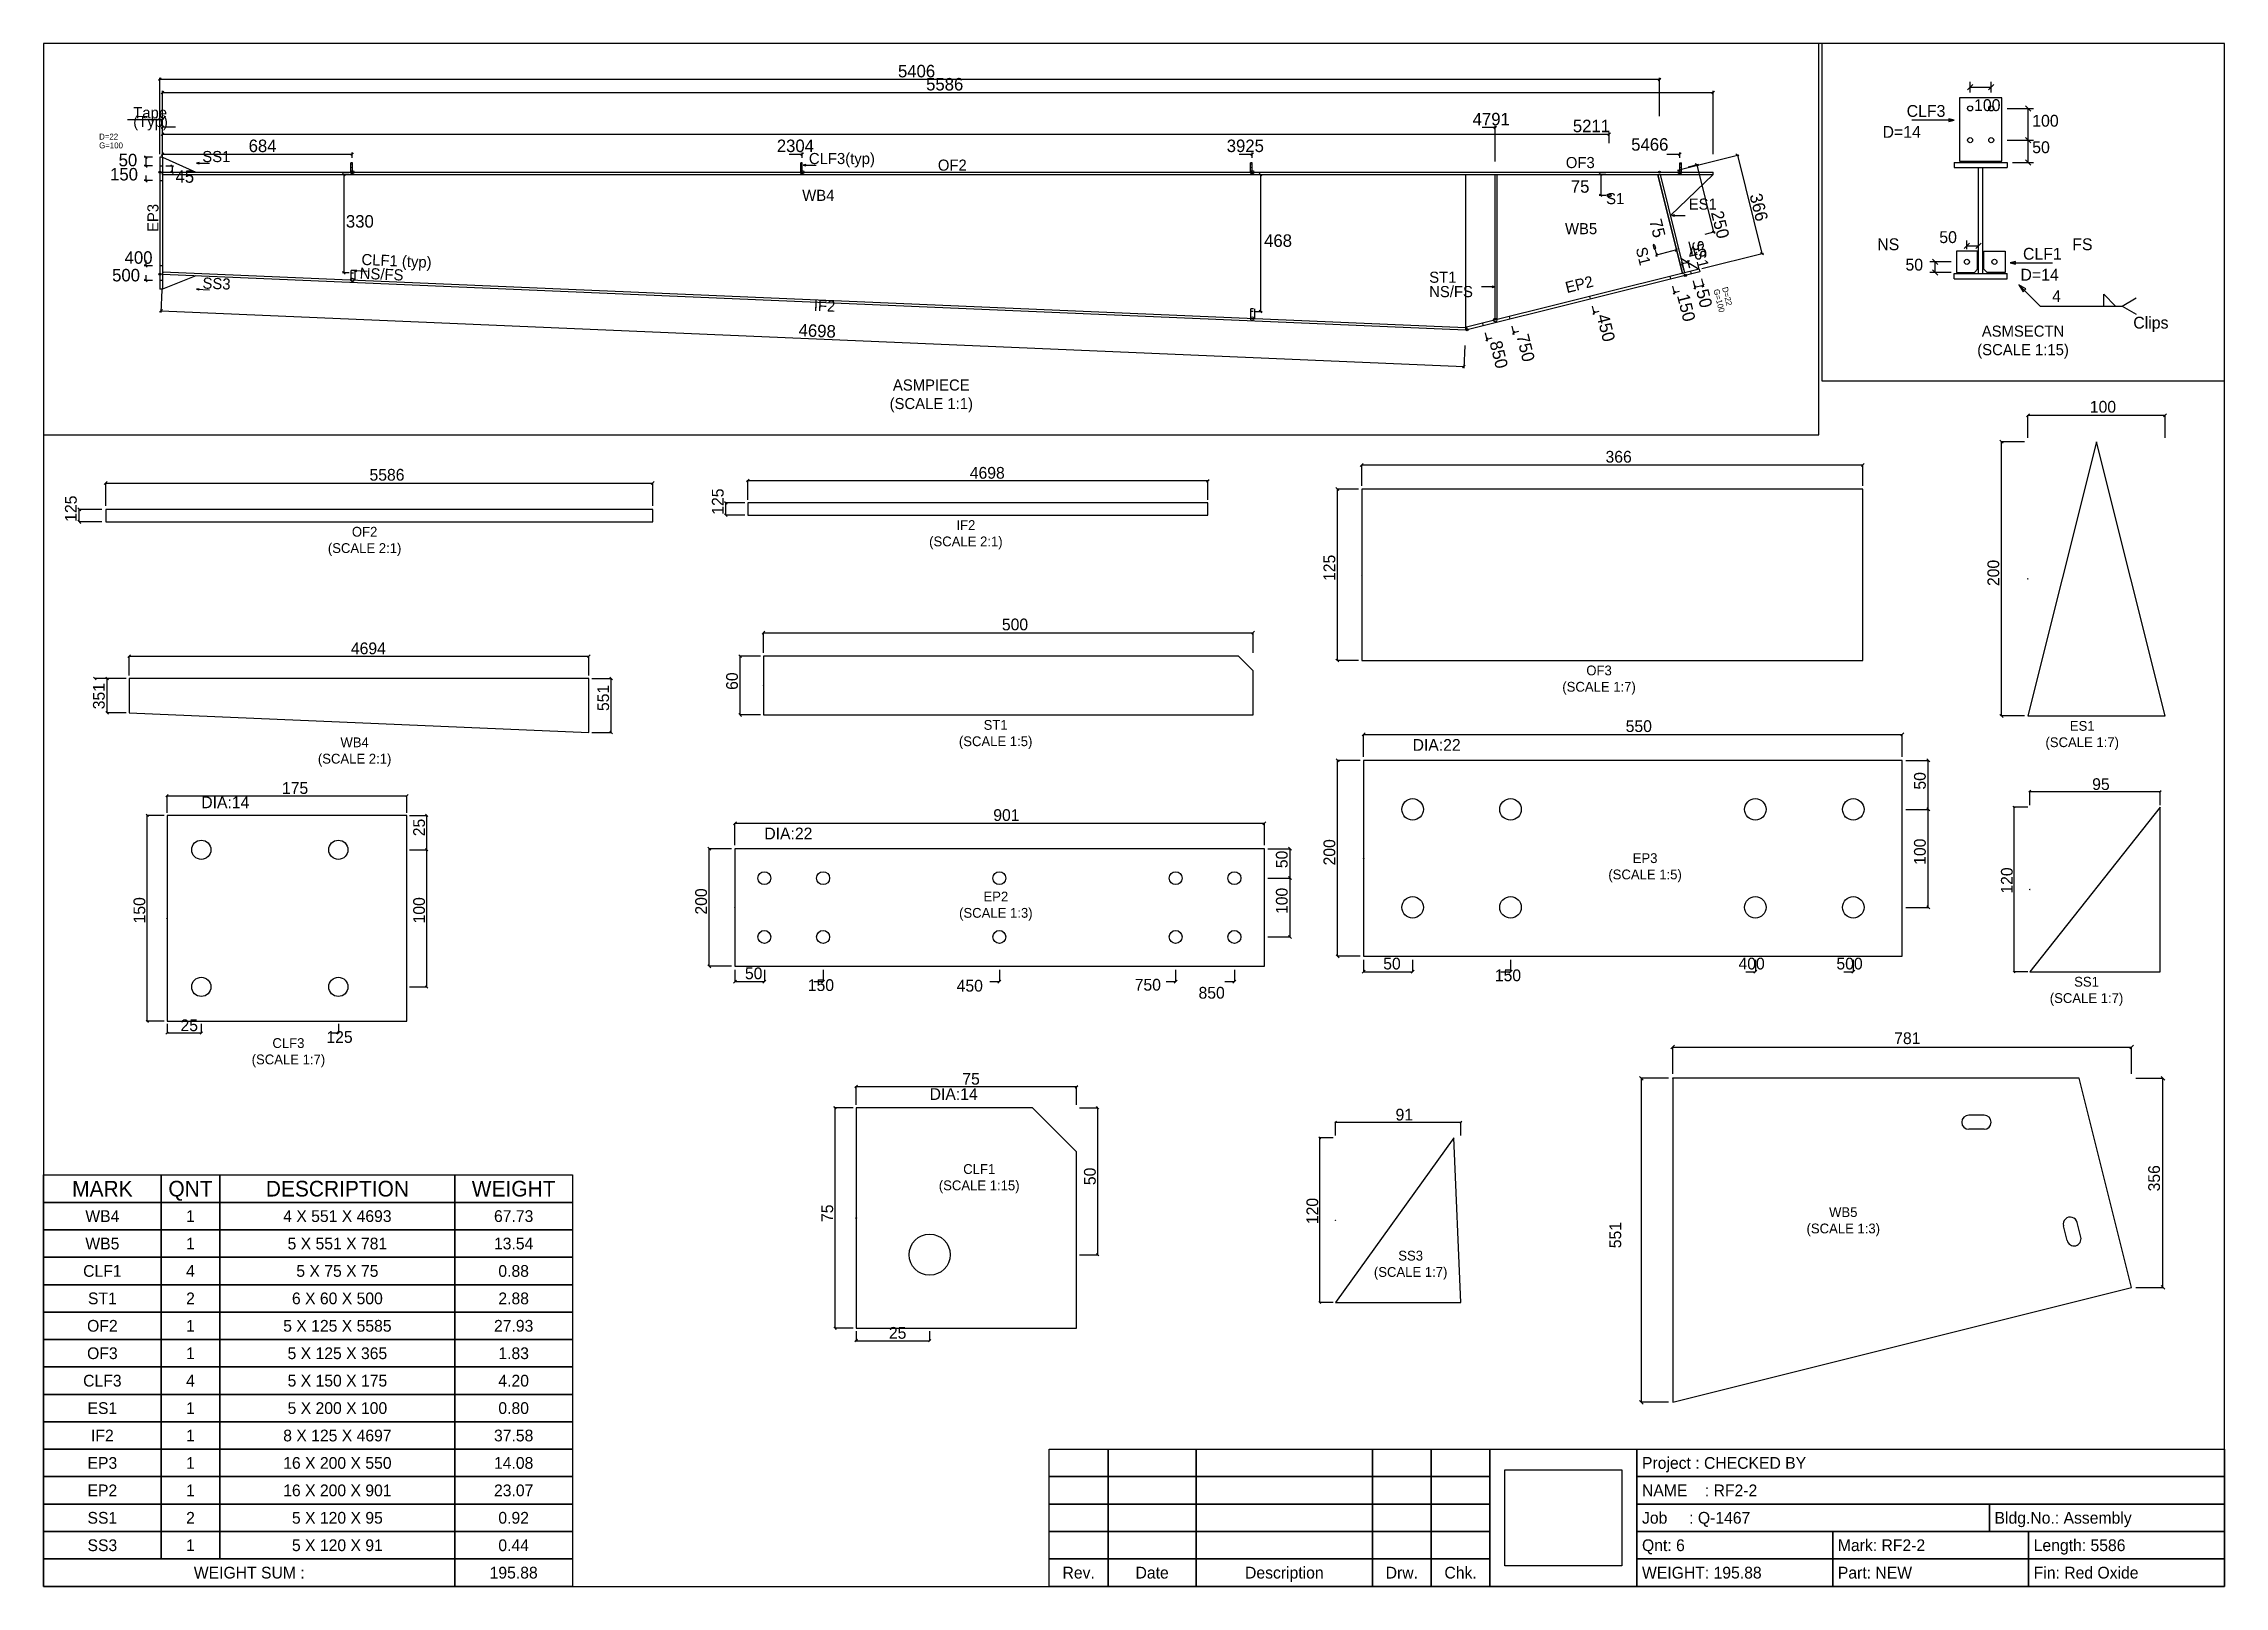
# Model space of a CAD drawing. Header units: metres. Extents: x 0 to 11135, y 0 to 7875.
import ezdxf
from ezdxf.enums import TextEntityAlignment as Align

# ---------------------------------------------------------------- set-up
doc = ezdxf.new("R2010")
doc.units = ezdxf.units.M
doc.linetypes.add('CONTIN', pattern=[0])
doc.linetypes.add('DASHED', pattern=[0])
for name, color, linetype in [('1', 7, 'CONTIN'), ('11', 7, 'CONTIN'), ('12', 3, 'CONTIN'), ('13', 3, 'CONTIN'), ('15', 6, 'CONTIN'), ('2', 7, 'CONTIN'), ('21', 7, 'CONTIN'), ('3', 1, 'CONTIN'), ('4', 1, 'CONTIN'), ('5', 7, 'CONTIN'), ('6', 6, 'CONTIN'), ('7', 3, 'DASHED'), ('9', 7, 'CONTIN')]:
    doc.layers.add(name, color=color, linetype=linetype)
doc.styles.add('SIMPLEX', font='txt')
picture_1 = doc.add_image_def('image1.png', size_in_pixel=(229, 276))

# ---------------------------------------------------------------- blocks, each defined once
blk = doc.blocks.new('PART_TABLE_BLOCK')
for points in [[(0, 2100), (600, 2100), (600, 1960), (0, 1960)], [(600, 2100), (900, 2100), (900, 1960), (600, 1960)], [(900, 2100), (2100, 2100), (2100, 1960), (900, 1960)], [(2100, 2100), (2700, 2100), (2700, 1960), (2100, 1960)], [(0, 1960), (600, 1960), (600, 1820), (0, 1820)], [(600, 1960), (900, 1960), (900, 1820), (600, 1820)], [(900, 1960), (2100, 1960), (2100, 1820), (900, 1820)], [(2100, 1960), (2700, 1960), (2700, 1820), (2100, 1820)], [(0, 1820), (600, 1820), (600, 1680), (0, 1680)], [(600, 1820), (900, 1820), (900, 1680), (600, 1680)], [(900, 1820), (2100, 1820), (2100, 1680), (900, 1680)], [(2100, 1820), (2700, 1820), (2700, 1680), (2100, 1680)], [(0, 1680), (600, 1680), (600, 1540), (0, 1540)], [(600, 1680), (900, 1680), (900, 1540), (600, 1540)], [(900, 1680), (2100, 1680), (2100, 1540), (900, 1540)], [(2100, 1680), (2700, 1680), (2700, 1540), (2100, 1540)], [(0, 1540), (600, 1540), (600, 1400), (0, 1400)], [(600, 1540), (900, 1540), (900, 1400), (600, 1400)], [(900, 1540), (2100, 1540), (2100, 1400), (900, 1400)], [(2100, 1540), (2700, 1540), (2700, 1400), (2100, 1400)], [(0, 1400), (600, 1400), (600, 1260), (0, 1260)], [(600, 1400), (900, 1400), (900, 1260), (600, 1260)], [(900, 1400), (2100, 1400), (2100, 1260), (900, 1260)], [(2100, 1400), (2700, 1400), (2700, 1260), (2100, 1260)], [(0, 1260), (600, 1260), (600, 1120), (0, 1120)], [(600, 1260), (900, 1260), (900, 1120), (600, 1120)], [(900, 1260), (2100, 1260), (2100, 1120), (900, 1120)], [(2100, 1260), (2700, 1260), (2700, 1120), (2100, 1120)], [(0, 1120), (600, 1120), (600, 980), (0, 980)], [(600, 1120), (900, 1120), (900, 980), (600, 980)], [(900, 1120), (2100, 1120), (2100, 980), (900, 980)], [(2100, 1120), (2700, 1120), (2700, 980), (2100, 980)], [(0, 980), (600, 980), (600, 840), (0, 840)], [(600, 980), (900, 980), (900, 840), (600, 840)], [(900, 980), (2100, 980), (2100, 840), (900, 840)], [(2100, 980), (2700, 980), (2700, 840), (2100, 840)], [(0, 840), (600, 840), (600, 700), (0, 700)], [(600, 840), (900, 840), (900, 700), (600, 700)], [(900, 840), (2100, 840), (2100, 700), (900, 700)], [(2100, 840), (2700, 840), (2700, 700), (2100, 700)], [(0, 700), (600, 700), (600, 560), (0, 560)], [(600, 700), (900, 700), (900, 560), (600, 560)], [(900, 700), (2100, 700), (2100, 560), (900, 560)], [(2100, 700), (2700, 700), (2700, 560), (2100, 560)], [(0, 560), (600, 560), (600, 420), (0, 420)], [(600, 560), (900, 560), (900, 420), (600, 420)], [(900, 560), (2100, 560), (2100, 420), (900, 420)], [(2100, 560), (2700, 560), (2700, 420), (2100, 420)], [(0, 420), (600, 420), (600, 280), (0, 280)], [(600, 420), (900, 420), (900, 280), (600, 280)], [(900, 420), (2100, 420), (2100, 280), (900, 280)], [(2100, 420), (2700, 420), (2700, 280), (2100, 280)], [(0, 280), (600, 280), (600, 140), (0, 140)], [(600, 280), (900, 280), (900, 140), (600, 140)], [(900, 280), (2100, 280), (2100, 140), (900, 140)], [(2100, 280), (2700, 280), (2700, 140), (2100, 140)], [(0, 140), (2100, 140), (2100, 0), (0, 0)], [(2100, 140), (2700, 140), (2700, 0), (2100, 0)]]:
    blk.add_lwpolyline(points, close=True)
for s, height, p in [('MARK', 80, (300, 2030)), ('QNT', 80, (750, 2030)), ('DESCRIPTION', 80, (1500, 2030)), ('WEIGHT', 80, (2400, 2030)), ('WB4', 60, (300, 1890)), ('1', 60, (750, 1890)), ('4 X 551 X 4693', 60, (1500, 1890)), ('67.73', 60, (2400, 1890)), ('WB5', 60, (300, 1750)), ('1', 60, (750, 1750)), ('5 X 551 X 781', 60, (1500, 1750)), ('13.54', 60, (2400, 1750)), ('CLF1', 60, (300, 1610)), ('4', 60, (750, 1610)), ('5 X 75 X 75', 60, (1500, 1610)), ('0.88', 60, (2400, 1610)), ('ST1', 60, (300, 1470)), ('2', 60, (750, 1470)), ('6 X 60 X 500', 60, (1500, 1470)), ('2.88', 60, (2400, 1470)), ('OF2', 60, (300, 1330)), ('1', 60, (750, 1330)), ('5 X 125 X 5585', 60, (1500, 1330)), ('27.93', 60, (2400, 1330)), ('OF3', 60, (300, 1190)), ('1', 60, (750, 1190)), ('5 X 125 X 365', 60, (1500, 1190)), ('1.83', 60, (2400, 1190)), ('CLF3', 60, (300, 1050)), ('4', 60, (750, 1050)), ('5 X 150 X 175', 60, (1500, 1050)), ('4.20', 60, (2400, 1050)), ('ES1', 60, (300, 910)), ('1', 60, (750, 910)), ('5 X 200 X 100', 60, (1500, 910)), ('0.80', 60, (2400, 910)), ('IF2', 60, (300, 770)), ('1', 60, (750, 770)), ('8 X 125 X 4697', 60, (1500, 770)), ('37.58', 60, (2400, 770)), ('EP3', 60, (300, 630)), ('1', 60, (750, 630)), ('16 X 200 X 550', 60, (1500, 630)), ('14.08', 60, (2400, 630)), ('EP2', 60, (300, 490)), ('1', 60, (750, 490)), ('16 X 200 X 901', 60, (1500, 490)), ('23.07', 60, (2400, 490)), ('SS1', 60, (300, 350)), ('2', 60, (750, 350)), ('5 X 120 X 95', 60, (1500, 350)), ('0.92', 60, (2400, 350)), ('SS3', 60, (300, 210)), ('1', 60, (750, 210)), ('5 X 120 X 91', 60, (1500, 210)), ('0.44', 60, (2400, 210)), ('WEIGHT SUM :', 60, (1050, 70)), ('195.88', 60, (2400, 70))]:
    blk.add_text(s, height=height).set_placement(p, align=Align.MIDDLE_CENTER)
blk = doc.blocks.new('Title_Block')
for points in [[(-6000, 700), (-5700, 700), (-5700, 560), (-6000, 560)], [(-5700, 700), (-5250, 700), (-5250, 560), (-5700, 560)], [(-5250, 700), (-4350, 700), (-4350, 560), (-5250, 560)], [(-4350, 700), (-4050, 700), (-4050, 560), (-4350, 560)], [(-4050, 700), (-3750, 700), (-3750, 560), (-4050, 560)], [(-3750, 700), (-3000, 700), (-3000, 0), (-3750, 0)], [(-3000, 700), (0, 700), (0, 560), (-3000, 560)], [(-6000, 560), (-5700, 560), (-5700, 420), (-6000, 420)], [(-5700, 560), (-5250, 560), (-5250, 420), (-5700, 420)], [(-5250, 560), (-4350, 560), (-4350, 420), (-5250, 420)], [(-4350, 560), (-4050, 560), (-4050, 420), (-4350, 420)], [(-4050, 560), (-3750, 560), (-3750, 420), (-4050, 420)], [(-3000, 560), (0, 560), (0, 420), (-3000, 420)], [(-6000, 420), (-5700, 420), (-5700, 280), (-6000, 280)], [(-5700, 420), (-5250, 420), (-5250, 280), (-5700, 280)], [(-5250, 420), (-4350, 420), (-4350, 280), (-5250, 280)], [(-4350, 420), (-4050, 420), (-4050, 280), (-4350, 280)], [(-4050, 420), (-3750, 420), (-3750, 280), (-4050, 280)], [(-3000, 420), (-1200, 420), (-1200, 280), (-3000, 280)], [(-1200, 420), (0, 420), (0, 280), (-1200, 280)], [(-6000, 280), (-5700, 280), (-5700, 140), (-6000, 140)], [(-5700, 280), (-5250, 280), (-5250, 140), (-5700, 140)], [(-5250, 280), (-4350, 280), (-4350, 140), (-5250, 140)], [(-4350, 280), (-4050, 280), (-4050, 140), (-4350, 140)], [(-4050, 280), (-3750, 280), (-3750, 140), (-4050, 140)], [(-3000, 280), (-2000, 280), (-2000, 140), (-3000, 140)], [(-2000, 280), (-1000, 280), (-1000, 140), (-2000, 140)], [(-1000, 280), (0, 280), (0, 140), (-1000, 140)], [(-6000, 140), (-5700, 140), (-5700, 0), (-6000, 0)], [(-5700, 140), (-5250, 140), (-5250, 0), (-5700, 0)], [(-5250, 140), (-4350, 140), (-4350, 0), (-5250, 0)], [(-4350, 140), (-4050, 140), (-4050, 0), (-4350, 0)], [(-4050, 140), (-3750, 140), (-3750, 0), (-4050, 0)], [(-3000, 140), (-2000, 140), (-2000, 0), (-3000, 0)], [(-2000, 140), (-1000, 140), (-1000, 0), (-2000, 0)], [(-1000, 140), (0, 140), (0, 0), (-1000, 0)]]:
    blk.add_lwpolyline(points, close=True)
for s, p in [(' Project : CHECKED BY', (-2996, 630)), (' NAME    : RF2-2', (-2996, 490)), (' Job     : Q-1467', (-2996, 350)), (' Bldg.No.: Assembly', (-1196, 350)), (' Qnt: 6', (-2996, 210)), (' Mark: RF2-2', (-1996, 210)), (' Length: 5586', (-996, 210)), (' WEIGHT: 195.88', (-2996, 70)), (' Part: NEW', (-1996, 70)), (' Fin: Red Oxide', (-996, 70))]:
    blk.add_text(s, height=60).set_placement(p, align=Align.MIDDLE_LEFT)
for s, p in [('Rev.', (-5850, 70)), ('Date', (-5475, 70)), ('Description', (-4800, 70)), ('Drw.', (-4200, 70)), ('Chk.', (-3900, 70))]:
    blk.add_text(s, height=60).set_placement(p, align=Align.MIDDLE_CENTER)
image = blk.add_image(picture_1, insert=(-3674, 105), size_in_units=(598, 490))
blk = doc.blocks.new('SLOTTD')
at = {"layer": '6'}
for p, q in [((-25.4, 12.7), (25.4, 12.7)), ((-25.4, -12.7), (25.4, -12.7))]:
    blk.add_line(p, q, dxfattribs=at)
for centre, start, end in [((-25.4, 0), 90, 270), ((25.4, 0), 270, 90)]:
    blk.add_arc(centre, 12.7, start, end, dxfattribs=at)
blk = doc.blocks.new('ARROW')
at = {"layer": '2'}
blk.add_line((-0.635, -0.635), (0.635, 0.635), dxfattribs=at)
blk = doc.blocks.new('FLGHOL')
at = {"layer": '6'}
blk.add_solid([(-6.35, 0), (6.35, 0), (-6.35, 25.4), (6.35, 25.4)], dxfattribs=at)
blk = doc.blocks.new('GRTCLPB')
at = {"layer": '13'}
for p, q in [((-12.7, 0), (-12.7, 152.4)), ((-12.7, 152.4), (12.7, 152.4)), ((-12.7, 0), (12.7, 0)), ((12.7, 0), (12.7, 152.4))]:
    blk.add_line(p, q, dxfattribs=at)
at = {"layer": '6'}
for points in [[(-12.7, 119.38), (12.7, 119.38), (-12.7, 134.62), (12.7, 134.62)], [(-12.7, 68.58), (12.7, 68.58), (-12.7, 83.82), (12.7, 83.82)]]:
    blk.add_solid(points, dxfattribs=at)
blk = doc.blocks.new('ARROWP')
for p, q in [((0, 0), (-1.27, 0.317)), ((-1.27, 0.317), (-1.27, -0.317)), ((-1.27, -0.317), (0, 0))]:
    blk.add_line(p, q)
blk = doc.blocks.new('BRCCLP')
at = {"layer": '1'}
blk.add_solid([(-12.7, 68.58), (12.7, 68.58), (-12.7, 83.82), (12.7, 83.82)], dxfattribs=at)
at = {"layer": '2'}
for p in [(-12.7, 101.6), (12.7, 0)]:
    blk.add_line(p, (12.7, 101.6), dxfattribs=at)
blk = doc.blocks.new('CIRCLE')
at = {"layer": '1'}
blk.add_circle((0, 0), 10.2, dxfattribs=at)
blk = doc.blocks.new('FLAT_ASMPIECE')
at = {"layer": '1'}
for p, q in [((428.5, 937.4), (428.5, 945.9)), ((428.5, 945.9), (6014.2, 945.9)), ((6014.2, 937.4), (6014.2, 945.9)), ((428.5, 937.4), (428.5, 586.8)), ((428.5, 937.4), (6014.2, 937.4)), ((5122.3, 937.5), (5122.3, 386.2)), ((5903.5, 581.5), (5814.5, 937.4)), ((5815, 935.4), (5823.2, 937.4)), ((5815, 935.4), (5903.5, 581.5)), ((5823.2, 937.4), (5911.7, 583.6)), ((6014.2, 937.4), (5860.2, 789.6)), ((428.9, 586.8), (428.5, 578.3)), ((428.5, 578.3), (5122, 377.7)), ((428.9, 586.8), (5122.3, 386.2)), ((1120.6, 591.6), (1120.6, 557.2)), ((5903.5, 581.5), (5911.7, 583.6)), ((4362.2, 453.1), (4362.2, 418.7)), ((5122.3, 386.2), (5122, 377.7))]:
    blk.add_line(p, q, dxfattribs=at)
at = {"layer": '12'}
for p, q in [((428.5, 999.9), (419.1, 999.9)), ((419.1, 999.9), (419.1, 524.3)), ((428.5, 999.9), (428.5, 524.3)), ((5964, 596.7), (5126.2, 387.2)), ((5966.3, 587.5), (5128.5, 378)), ((5964, 596.7), (5966.3, 587.5)), ((428.5, 524.3), (419.1, 524.3)), ((5126.2, 387.2), (5128.5, 378))]:
    blk.add_line(p, q, dxfattribs=at)
at = {"layer": '15'}
for centre in [(1112.1, 945.9), (2732.9, 945.9), (4353.7, 945.9), (5894.5, 945.9), (1112.1, 557.6), (4353.7, 419.1), (5229.2, 413.7)]:
    blk.add_circle(centre, 6.35, dxfattribs=at)
at = {"layer": '2'}
for p, q in [((419.1, 1010.1), (419.1, 1285.9)), ((419.1, 1280.2), (5821.1, 1280.2)), ((5821.1, 1148), (5821.1, 1285.9)), ((428.5, 1010.1), (428.5, 1238.7)), ((428.5, 1233), (6014.2, 1233)), ((6014.2, 1010.1), (6014.2, 1238.7)), ((428.5, 1001.6), (428.5, 1113.1)), ((475.7, 1107.4), (428.5, 1107.4)), ((5182, 1107.4), (5229.2, 1107.4)), ((5229.2, 984.7), (5229.2, 1113.1)), ((428.5, 1050.8), (428.5, 1088.5)), ((428.5, 1082.9), (5639.5, 1082.9)), ((5639.5, 1050.8), (5639.5, 1088.5)), ((392.6, 999.9), (362.4, 999.9)), ((392.6, 968.1), (362.4, 968.1)), ((368.1, 999.9), (368.1, 968.1)), ((428.5, 996.9), (428.5, 1016.8)), ((428.5, 1011.1), (1112.1, 1011.1)), ((439.9, 968.1), (468.2, 968.1)), ((439.9, 945.9), (468.2, 945.9)), ((462.5, 968.1), (462.5, 945.9)), ((1112.1, 996.9), (1112.1, 1016.8)), ((2685.7, 1011.1), (2732.9, 1011.1)), ((2732.9, 996.9), (2732.9, 1016.8)), ((4306.5, 1011.1), (4353.7, 1011.1)), ((4353.7, 996.9), (4353.7, 1016.8)), ((5847.3, 1011.1), (5894.5, 1011.1)), ((5885.5, 953), (6107.2, 1008.4)), ((5894.5, 996.9), (5894.5, 1016.8)), ((5924.4, 964.9), (5961, 974.1)), ((5955.5, 972.7), (6016.2, 730.2)), ((6101.7, 1007.1), (6190.2, 653.2)), ((392.6, 915.3), (362.4, 915.3)), ((368.1, 934.1), (368.1, 915.3)), ((1100.8, 937.4), (1076.2, 937.4)), ((1081.9, 937.4), (1081.9, 583.1)), ((4365.1, 937.5), (4389.6, 937.5)), ((4383.9, 937.5), (4383.9, 444.6)), ((5628.1, 937.5), (5603.6, 937.5)), ((5609.2, 937.5), (5609.2, 862.4)), ((5628.1, 862.4), (5603.6, 862.4)), ((5985, 722.4), (6021.7, 731.6)), ((5805.1, 665.7), (5811, 641.9)), ((5882.4, 665.6), (5809.7, 647.4)), ((5877.8, 683.9), (5883.8, 660.1)), ((5974, 599.1), (6195.7, 654.6)), ((392.6, 609), (362.4, 609)), ((392.6, 556.1), (362.4, 556.1)), ((368.1, 627.8), (368.1, 609)), ((368.1, 575), (368.1, 556.1)), ((1100.8, 583.1), (1076.2, 583.1)), ((5908.9, 594.6), (5902.1, 622.1)), ((5903.5, 616.6), (5925, 621.9)), ((5930.5, 600), (5923.6, 627.4)), ((5941.9, 554.1), (5949.3, 524.8)), ((5972.7, 561.8), (5980, 532.5)), ((5867.8, 535.6), (5875.2, 506.3)), ((5892.1, 516.4), (5873.8, 511.8)), ((5978.7, 538), (5947.9, 530.3)), ((422.9, 446.2), (5116.3, 245.7)), ((4365.1, 444.6), (4389.6, 444.6)), ((5578.4, 463.3), (5585.7, 434)), ((5602.7, 444), (5584.4, 439.4)), ((5119.5, 321.1), (5116.1, 240)), ((5192.5, 366.8), (5199.8, 337.5)), ((5216.8, 347.6), (5198.5, 343)), ((5289, 390.9), (5296.3, 361.6)), ((5313.3, 371.7), (5294.9, 367.1))]:
    blk.add_line(p, q, dxfattribs=at)
at = {"layer": '3'}
for p, q in [((428.5, 1002.6), (428.5, 1191.5)), ((428.5, 1134.8), (301.6, 1134.8)), ((550.4, 978.7), (597.6, 978.7)), ((2735.8, 971.4), (2783, 971.4)), ((5865.9, 789.6), (5913.1, 789.6)), ((5939, 648.8), (5927.6, 694.6)), ((1118.1, 591.2), (1165.3, 589.2)), ((426.1, 521.7), (422.6, 440.5)), ((550.3, 524.3), (597.5, 522.3)), ((5227.3, 533), (5180.1, 533))]:
    blk.add_line(p, q, dxfattribs=at)
at = {"layer": '9'}
for p, q in [((428.5, 999.9), (548.5, 945.9)), ((5229.2, 413.7), (5229.2, 937.5)), ((5229.2, 937.5), (5234.9, 937.5)), ((5234.9, 937.5), (5234.9, 413.7)), ((5898.4, 636.7), (5964, 596.7)), ((548.4, 573.1), (428.5, 524.3))]:
    blk.add_line(p, q, dxfattribs=at)
at = {"layer": '1', "yscale": 0.223, "zscale": 0.223}
for p, xscale in [((1109.3, 945.9), -0.223), ((2730.1, 945.9), -0.223), ((4350.9, 945.9), -0.223), ((5897.4, 945.9), 0.223)]:
    blk.add_blockref('GRTCLPB', p, dxfattribs=dict(at, xscale=xscale))
at = {"layer": '15', "xscale": 0.3720000000000001, "yscale": 0.3720000000000001, "zscale": 0.3720000000000001}
for p in [(419.1, 945.9), (5821.1, 945.9), (419.1, 578.7), (5914, 574.4), (5128.5, 378)]:
    blk.add_blockref('CIRCLE', p, dxfattribs=at)
at = {"layer": '2', "xscale": 7.435999999999999, "yscale": 7.435999999999999, "zscale": 7.435999999999999}
for p, rotation in [((419.1, 1280.2), 180), ((428.5, 1233), 180), ((428.5, 1107.4), 180), ((428.5, 1082.9), 180), ((368.1, 999.9), 90), ((368.1, 968.1), 270), ((428.5, 1011.1), 180), ((462.5, 968.1), 90), ((462.5, 945.9), 270), ((5955.5, 972.7), 104.036), ((6101.7, 1007.1), 104.036), ((368.1, 915.3), 270), ((1081.9, 937.4), 90), ((4383.9, 937.5), 90), ((5609.2, 937.5), 90), ((5609.2, 862.4), 270), ((6016.2, 730.2), 284.036), ((5809.7, 647.4), 194.036), ((5882.4, 665.6), 14.036), ((6190.2, 653.2), 284.036), ((368.1, 609), 270), ((368.1, 556.1), 270), ((1081.9, 583.1), 270), ((5903.5, 616.6), 14.03599999999999), ((5925, 621.9), 194.036), ((5873.8, 511.8), 194.036), ((5947.9, 530.3), 194.036), ((5978.7, 538), 14.036), ((4383.9, 444.6), 270), ((5584.4, 439.4), 194.036), ((5198.5, 343), 194.036), ((5294.9, 367.1), 194.036), ((5116.3, 245.7), 357.554)]:
    blk.add_blockref('ARROW', p, dxfattribs=dict(at, rotation=rotation))
for p in [(5821.1, 1280.2), (6014.2, 1233), (5229.2, 1107.4), (5639.5, 1082.9), (1112.1, 1011.1), (2732.9, 1011.1), (4353.7, 1011.1), (5894.5, 1011.1)]:
    blk.add_blockref('ARROW', p, dxfattribs=at)
at = {"layer": '3', "xscale": 7.435999999999999, "yscale": 7.435999999999999, "zscale": 7.435999999999999}
blk.add_blockref('ARROW', (428.5, 1134.8), dxfattribs=at)
for name, p, rotation in [('ARROWP', (550.4, 978.7), 180), ('ARROWP', (2735.8, 971.4), 180), ('ARROWP', (5865.9, 789.6), 180), ('ARROWP', (5939, 648.8), 284.036), ('ARROWP', (1118.1, 591.2), 177.554), ('ARROWP', (550.3, 524.3), 177.554), ('ARROWP', (5227.3, 533), 0.004), ('ARROW', (422.9, 446.2), 177.554)]:
    blk.add_blockref(name, p, dxfattribs=dict(at, rotation=rotation))
at = {"layer": '6'}
for name, p, xscale, yscale, zscale, rotation in [('FLGHOL', (419.1, 968.1), 0.335, 0.3720000000000001, 0.3720000000000001, 270), ('FLGHOL', (419.1, 915.3), 0.335, 0.3720000000000001, 0.3720000000000001, 270), ('SLOTTD', (5802.3, 676.7), 0.223, 0.223, 0.223, 284.036), ('FLGHOL', (419.1, 609), 0.335, 0.3720000000000001, 0.3720000000000001, 270), ('FLGHOL', (419.1, 556.1), 0.335, 0.3720000000000001, 0.3720000000000001, 270), ('FLGHOL', (5859.1, 570.4), 0.335, 0.3720000000000001, 0.3720000000000001, 194.036), ('FLGHOL', (5933.2, 589), 0.335, 0.3720000000000001, 0.3720000000000001, 194.036), ('FLGHOL', (5569.7, 498.1), 0.335, 0.3720000000000001, 0.3720000000000001, 194.036), ('FLGHOL', (5183.8, 401.6), 0.335, 0.3720000000000001, 0.3720000000000001, 194.036), ('FLGHOL', (5280.3, 425.7), 0.335, 0.3720000000000001, 0.3720000000000001, 194.036)]:
    blk.add_blockref(name, p, dxfattribs=dict(at, xscale=xscale, yscale=yscale, zscale=zscale, rotation=rotation))
at = {"layer": '6', "xscale": 0.223, "yscale": 0.223, "zscale": 0.223}
blk.add_blockref('SLOTTD', (5639.5, 862.4), dxfattribs=at)
at = {"layer": '7', "xscale": -0.335, "yscale": 0.335, "zscale": 0.335}
for p in [(1112.1, 557.6), (4353.7, 419.1)]:
    blk.add_blockref('BRCCLP', p, dxfattribs=at)
at = {"insert": (3197.8, 140), "char_height": 40, "attachment_point": 5}
blk.add_mtext('ASMPIECE\\P(SCALE 1:1)', dxfattribs=at)
at = {"layer": '11', "style": 'SIMPLEX'}
for s, p in [('5406', (3077.8, 1287.3)), ('5586', (3179.1, 1240.1)), ('4791', (5148.1, 1114.5)), ('5211', (5509, 1089.9)), ('684', (738.6, 1018.2)), ('2304', (2641.3, 1018.2)), ('3925', (4262.1, 1018.2)), ('5466', (5719.2, 1023.3)), ('150', (239.5, 915.9)), ('50', (270.3, 967)), ('45', (475.2, 907.7)), ('75', (5501.7, 871.9)), ('330', (1089, 746.2)), ('468', (4396.7, 676.9)), ('400', (291.9, 616)), ('500', (246.8, 552.5))]:
    blk.add_text(s, height=45, dxfattribs=at).set_placement(p)
for s, rotation, p in [('366', 284.036, (6145.1, 862.6)), ('250', 284.036, (6005.9, 800.3)), ('75', 284.036, (5783.9, 771)), ('45', 14.036, (5930.1, 630.5)), ('150', 284.036, (5883.7, 501.2)), ('50', 284.036, (5952.7, 518.4)), ('4698', 357.554, (2719.1, 355.1)), ('450', 284.036, (5594.3, 428.8)), ('850', 284.036, (5208.4, 332.3)), ('750', 284.036, (5304.9, 356.5))]:
    blk.add_text(s, height=45, rotation=rotation, dxfattribs=at).set_placement(p)
at = {"layer": '21', "style": 'SIMPLEX'}
for s, p in [('G=100', (200, 1031.6)), ('D=22', (200, 1063.3))]:
    blk.add_text(s, height=21.15, dxfattribs=at).set_placement(p)
for s, p in [('G=100', (6015.4, 521.9)), ('D=22', (6046.2, 529.6))]:
    blk.add_text(s, height=21.15, rotation=284.036, dxfattribs=at).set_placement(p)
at = {"layer": '3', "style": 'SIMPLEX'}
for s, p in [('Tape', (322.8, 1140.1)), ('(Typ)', (322.8, 1108.4)), ('SS1', (571.6, 982.2)), ('CLF3(typ)', (2756.9, 975)), ('OF2', (3221.4, 951.2)), ('OF3', (5483.6, 960.5)), ('WB4', (2732.9, 842.3)), ('S1', (5628.9, 830.7)), ('ES1', (5926.3, 810.9)), ('WB5', (5480.7, 722.4))]:
    blk.add_text(s, height=40, dxfattribs=at).set_placement(p)
for s, rotation, p in [('EP3', 90, (413.8, 730.4)), ('CLF1 (typ)', 357.554, (1144.4, 611.9)), ('S1', 284.036, (5735.3, 670.3)), ('SS1', 284.036, (5936.7, 694.7)), ('SS3', 357.554, (571.6, 526.9)), ('NS/FS', 357.554, (1138.1, 562.1)), ('ST1', 0.004, (4991.4, 547.5)), ('EP2', 14.036, (5487.8, 510.2)), ('IF2', 357.554, (2773.9, 446.3)), ('NS/FS', 0.004, (4991.4, 495.7))]:
    blk.add_text(s, height=40, rotation=rotation, dxfattribs=at).set_placement(p)
blk = doc.blocks.new('FLAT_ASMSECTN')
at = {"layer": '1'}
for p, q in [((477.365, 787.11), (667.865, 787.11)), ((477.365, 787.11), (477.365, 768.06)), ((667.865, 787.11), (667.865, 768.06)), ((477.365, 768.06), (667.865, 768.06)), ((564.995, 387.06), (564.995, 768.06)), ((580.235, 387.06), (580.235, 768.06)), ((477.365, 368.01), (477.365, 387.06)), ((477.365, 387.06), (667.865, 387.06)), ((477.365, 368.01), (667.865, 368.01)), ((667.865, 368.01), (667.865, 387.06))]:
    blk.add_line(p, q, dxfattribs=at)
at = {"layer": '13'}
for p, q in [((648.815, 1019.52), (496.415, 1019.52)), ((496.415, 1019.52), (496.415, 790.92)), ((648.815, 790.92), (648.815, 1019.52)), ((496.415, 790.92), (648.815, 790.92)), ((561.185, 467.07), (484.985, 467.07)), ((484.985, 467.07), (484.985, 390.87)), ((561.185, 402.3), (549.755, 390.87)), ((561.185, 402.3), (561.185, 467.07)), ((584.045, 467.07), (660.245, 467.07)), ((584.045, 402.3), (584.045, 467.07)), ((584.045, 402.3), (595.475, 390.87)), ((660.245, 467.07), (660.245, 390.87)), ((484.985, 390.87), (549.755, 390.87)), ((660.245, 390.87), (595.475, 390.87))]:
    blk.add_line(p, q, dxfattribs=at)
at = {"layer": '3'}
for p, q in [((534.515, 1038.57), (534.515, 1076.67)), ((534.515, 1057.62), (610.715, 1057.62)), ((610.715, 1038.57), (610.715, 1076.67)), ((667.865, 981.42), (763.115, 981.42)), ((744.065, 787.11), (744.065, 981.42)), ((477.365, 939.51), (324.965, 939.51)), ((667.865, 867.12), (763.115, 867.12)), ((686.915, 787.11), (763.115, 787.11)), ((523.085, 474.69), (523.085, 505.17)), ((523.085, 486.12), (564.995, 486.12)), ((564.995, 486.12), (564.995, 505.17)), ((465.935, 428.97), (389.735, 428.97)), ((408.785, 390.87), (408.785, 428.97)), ((679.295, 425.16), (831.695, 425.16)), ((465.935, 390.87), (389.735, 390.87))]:
    blk.add_line(p, q, dxfattribs=at)
at = {"layer": '4'}
for p, q in [((710.54, 346.68), (787.34, 269.865)), ((787.34, 269.865), (1068.98, 269.865)), ((1015.64, 312.54), (1058.315, 269.865)), ((1015.64, 269.865), (1015.64, 312.54)), ((1068.98, 269.865), (1081.79, 269.865)), ((1081.79, 269.865), (1132.985, 299.73)), ((1081.79, 269.865), (1132.985, 240))]:
    blk.add_line(p, q, dxfattribs=at)
at = {"layer": '1', "xscale": 15, "yscale": 15, "zscale": 15}
for p, rotation in [((534.515, 1057.62), 180), ((744.065, 981.42), 90), ((744.065, 867.12), 270), ((744.065, 867.12), 90), ((744.065, 787.11), 270), ((564.995, 486.12), 180), ((408.785, 428.97), 270), ((408.785, 390.87), 90)]:
    blk.add_blockref('ARROW', p, dxfattribs=dict(at, rotation=rotation))
at = {"layer": '1'}
for name, p, xscale, yscale, zscale in [('ARROW', (610.715, 1057.62), 15, 15, 15), ('CIRCLE', (534.515, 981.42), 0.9, 0.9, 0.9), ('CIRCLE', (610.715, 981.42), 0.9, 0.9, 0.9), ('CIRCLE', (534.515, 867.12), 0.9, 0.9, 0.9), ('CIRCLE', (610.715, 867.12), 0.9, 0.9, 0.9), ('ARROW', (523.085, 486.12), 15, 15, 15), ('CIRCLE', (523.085, 428.97), 0.9, 0.9, 0.9), ('CIRCLE', (622.145, 428.97), 0.9, 0.9, 0.9)]:
    blk.add_blockref(name, p, dxfattribs=dict(at, xscale=xscale, yscale=yscale, zscale=zscale))
at = {"layer": '3', "xscale": 15, "yscale": 15, "zscale": 15}
blk.add_blockref('ARROWP', (477.365, 939.51), dxfattribs=at)
at = {"layer": '3', "xscale": 15, "yscale": 15, "zscale": 15, "rotation": 180}
blk.add_blockref('ARROWP', (679.295, 425.16), dxfattribs=at)
at = {"layer": '4', "xscale": 22.5, "yscale": 22.5, "zscale": 22.5, "rotation": 135}
blk.add_blockref('ARROWP', (710.54, 346.68), dxfattribs=at)
at = {"insert": (725.172, 140), "char_height": 40, "attachment_point": 5}
blk.add_mtext('ASMSECTN\\P(SCALE 1:15)', dxfattribs=at)
at = {"layer": '1', "style": 'SIMPLEX'}
for s, p in [('CLF3', (305.915, 950.94)), ('CLF1', (725.015, 436.59))]:
    blk.add_text(s, height=42.675, dxfattribs=at).set_placement(p)
at = {"layer": '21', "style": 'SIMPLEX'}
for p in [(219.05, 875.505), (715.865, 361.155)]:
    blk.add_text('D=14', height=42.675, dxfattribs=at).set_placement(p)
at = {"layer": '3', "style": 'SIMPLEX'}
for s, p in [('100', (548.735, 971.84)), ('100', (758.285, 915.63)), ('50', (758.285, 820.38)), ('NS', (200, 470.88)), ('50', (423.515, 496.53)), ('FS', (902.555, 470.88)), ('50', (301.595, 397.47))]:
    blk.add_text(s, height=42.675, dxfattribs=at).set_placement(p)
at = {"layer": '4', "style": 'SIMPLEX'}
blk.add_text('Clips', height=42.675, dxfattribs=at).set_placement((1122.32, 188.535))
at = {"layer": '5', "style": 'SIMPLEX'}
blk.add_text('4', height=42.675, dxfattribs=at).set_placement((830.015, 284.085))

msp = doc.modelspace()

# ---------------------------------------------------------------- linework, layer by layer
msp.add_lwpolyline([(0, 0), (11135, 0), (11135, 7875), (0, 7875)], close=True)
for points in [[(0, 5878), (9065, 5878), (9065, 7875), (0, 7875), (0, 5878)], [(9079, 6153), (11135, 6153), (11135, 7875), (9079, 7875), (9079, 6153)]]:
    msp.add_lwpolyline(points)
at = {"layer": '3', "linetype": 'Continuous'}
for p, q in [((10482, 5843), (10132, 4443)), ((10832, 4443), (10482, 5843)), ((10482, 5843), (10482, 5843)), ((6730, 5601), (6730, 4726)), ((9289, 5601), (6730, 5601)), ((9289, 4726), (9289, 5601)), ((317, 5497), (317, 5434)), ((3110, 5497), (317, 5497)), ((3110, 5434), (3110, 5497)), ((3596, 5530), (3596, 5468)), ((5945, 5530), (3596, 5530)), ((3596, 5468), (5945, 5468)), ((5945, 5468), (5945, 5530)), ((317, 5434), (3110, 5434)), ((3676, 4748), (3676, 4448)), ((6101, 4748), (3676, 4748)), ((6176, 4673), (6101, 4748)), ((6730, 4726), (9289, 4726)), ((437, 4634), (437, 4459)), ((2784, 4634), (437, 4634)), ((2784, 4359), (2784, 4634)), ((6176, 4448), (6176, 4673)), ((437, 4459), (2784, 4359)), ((3676, 4448), (6176, 4448)), ((10132, 4443), (10832, 4443)), ((6740, 4216), (6740, 3216)), ((9490, 4216), (6740, 4216)), ((9490, 3216), (9490, 4216)), ((630, 3935), (630, 2885)), ((1855, 3935), (630, 3935)), ((1855, 2885), (1855, 3935)), ((10807, 3977), (10142, 3137)), ((10807, 3137), (10807, 3977)), ((3530, 3765), (3530, 3165)), ((6233, 3765), (3530, 3765)), ((6233, 3165), (6233, 3765)), ((3530, 3165), (6233, 3165)), ((6740, 3216), (9490, 3216)), ((10142, 3137), (10807, 3137)), ((630, 2885), (1855, 2885)), ((8318, 2594), (8318, 940)), ((10394, 2594), (8318, 2594)), ((10661, 1526), (10394, 2594)), ((4149, 2443), (4149, 1318)), ((5049, 2443), (4149, 2443)), ((5274, 2218), (5049, 2443)), ((7200, 2289), (6597, 1449)), ((7236, 1449), (7200, 2289)), ((7200, 2289), (7200, 2289)), ((5274, 1318), (5274, 2218)), ((6597, 1449), (7236, 1449)), ((8318, 940), (10661, 1526)), ((4149, 1318), (5274, 1318))]:
    msp.add_line(p, q, dxfattribs=at)
at = {"layer": '4', "linetype": 'Continuous'}
for p, q in [((9908, 2405), (9830, 2405)), ((9908, 2333), (9830, 2333)), ((10332, 1765), (10313, 1841)), ((10402, 1782), (10383, 1858))]:
    msp.add_line(p, q, dxfattribs=at)
for centre, radius in [((6990, 3966), 55), ((7490, 3966), 55), ((8740, 3966), 55), ((9240, 3966), 55), ((805, 3760), 49), ((1505, 3760), 49), ((3680, 3615), 33), ((3980, 3615), 33), ((4880, 3615), 33), ((5780, 3615), 33), ((6080, 3615), 33), ((6990, 3466), 55), ((7490, 3466), 55), ((8740, 3466), 55), ((9240, 3466), 55), ((3680, 3315), 33), ((3980, 3315), 33), ((4880, 3315), 33), ((5780, 3315), 33), ((6080, 3315), 33), ((805, 3060), 49), ((1505, 3060), 49), ((4524, 1693), 105)]:
    msp.add_circle(centre, radius, dxfattribs=at)
for centre, start, end in [((9830, 2369), 90, 270), ((9908, 2369), 270, 90), ((10348, 1849), 14.0363, 194.0363), ((10367, 1774), 194.0363, 14.0363)]:
    msp.add_arc(centre, 36, start, end, dxfattribs=at)
at = {"layer": '5', "linetype": 'Continuous'}
for p, q in [((317, 5465), (317, 5465)), ((317, 5465), (317, 5465)), ((3596, 5499), (3596, 5499)), ((3596, 5499), (3596, 5499)), ((6729, 5163), (6730, 5163)), ((6730, 5163), (6730, 5164)), ((10132, 5142), (10132, 5144)), ((10132, 5143), (10133, 5143)), ((437, 4634), (438, 4634)), ((437, 4634), (437, 4634)), ((3676, 4598), (3677, 4598)), ((3676, 4597), (3676, 4598)), ((6739, 3716), (6740, 3716)), ((6740, 3716), (6740, 3717)), ((3530, 3465), (3530, 3465)), ((3530, 3464), (3530, 3465)), ((10142, 3556), (10142, 3558)), ((10142, 3557), (10143, 3557)), ((629, 3410), (631, 3410)), ((630, 3409), (630, 3411)), ((8317, 2594), (8318, 2594)), ((8318, 2593), (8318, 2594)), ((4147, 1880), (4150, 1880)), ((4149, 1879), (4149, 1882)), ((6596, 1869), (6597, 1869)), ((6597, 1869), (6597, 1870))]:
    msp.add_line(p, q, dxfattribs=at)
for centre, radius in [((317, 5465), 0.05), ((3596, 5499), 0.05), ((6730, 5163), 0.7), ((10132, 5143), 0.7), ((437, 4634), 0.05), ((3676, 4598), 0.5), ((6740, 3716), 0.5), ((3530, 3465), 0.3), ((10142, 3557), 0.7), ((630, 3410), 0.7), ((8318, 2594), 0.3), ((4149, 1880), 1.5), ((6597, 1869), 0.7)]:
    msp.add_circle(centre, radius, dxfattribs=at)
at = {"layer": '6', "linetype": 'Continuous'}
for p, q in [((10132, 5862), (10132, 5978)), ((10132, 5978), (10832, 5978)), ((10832, 5862), (10832, 5978)), ((10114, 5843), (9997, 5843)), ((9997, 4443), (9997, 5843)), ((6730, 5618), (6730, 5725)), ((6730, 5724), (9289, 5724)), ((9289, 5618), (9289, 5725)), ((317, 5515), (317, 5632)), ((317, 5632), (3110, 5632)), ((3110, 5515), (3110, 5632)), ((3596, 5546), (3596, 5644)), ((3596, 5644), (5945, 5644)), ((5945, 5546), (5945, 5644)), ((6713, 5601), (6606, 5601)), ((6606, 4726), (6606, 5601)), ((298, 5497), (182, 5497)), ((182, 5434), (182, 5497)), ((3580, 5530), (3483, 5530)), ((3483, 5468), (3483, 5530)), ((3580, 5468), (3483, 5468)), ((298, 5434), (182, 5434)), ((3676, 4765), (3676, 4869)), ((3676, 4868), (6176, 4868)), ((6176, 4765), (6176, 4869)), ((437, 4650), (437, 4748)), ((437, 4748), (2784, 4748)), ((2784, 4650), (2784, 4748)), ((3660, 4748), (3556, 4748)), ((3556, 4448), (3556, 4748)), ((6713, 4726), (6606, 4726)), ((422, 4634), (261, 4634)), ((422, 4634), (324, 4634)), ((324, 4459), (324, 4634)), ((2800, 4634), (2898, 4634)), ((2898, 4359), (2898, 4634)), ((422, 4459), (324, 4459)), ((2800, 4359), (2898, 4359)), ((3660, 4448), (3556, 4448)), ((6740, 4235), (6740, 4349)), ((6740, 4349), (9490, 4349)), ((9490, 4235), (9490, 4349)), ((10114, 4443), (9997, 4443)), ((6722, 4216), (6607, 4216)), ((6607, 3216), (6607, 4216)), ((9508, 4216), (9623, 4216)), ((9623, 3966), (9623, 4216)), ((630, 3949), (630, 4036)), ((630, 4036), (1855, 4036)), ((1855, 3949), (1855, 4036)), ((10142, 3988), (10142, 4058)), ((10142, 4058), (10807, 4058)), ((10807, 3988), (10807, 4058)), ((616, 3935), (528, 3935)), ((529, 2885), (529, 3935)), ((1869, 3935), (1956, 3935)), ((1956, 3760), (1956, 3935)), ((9508, 3966), (9623, 3966)), ((9508, 3966), (9623, 3966)), ((9623, 3466), (9623, 3966)), ((10131, 3977), (10061, 3977)), ((10061, 3137), (10061, 3977)), ((3530, 3783), (3530, 3895)), ((3530, 3895), (6233, 3895)), ((6233, 3783), (6233, 3895)), ((1869, 3760), (1956, 3760)), ((1869, 3760), (1956, 3760)), ((1956, 3060), (1956, 3760)), ((3512, 3765), (3399, 3765)), ((3399, 3165), (3399, 3765)), ((6251, 3765), (6364, 3765)), ((6364, 3615), (6364, 3765)), ((6251, 3615), (6364, 3615)), ((6251, 3615), (6364, 3615)), ((6364, 3315), (6364, 3615)), ((9508, 3466), (9623, 3466)), ((6251, 3315), (6364, 3315)), ((3512, 3165), (3399, 3165)), ((3530, 3147), (3530, 3087)), ((3680, 3147), (3680, 3087)), ((3980, 3147), (3980, 3087)), ((4880, 3147), (4880, 3087)), ((5780, 3147), (5780, 3087)), ((6080, 3147), (6080, 3087)), ((6722, 3216), (6607, 3216)), ((6740, 3198), (6740, 3137)), ((6740, 3137), (6990, 3137)), ((6990, 3198), (6990, 3137)), ((7441, 3137), (7490, 3137)), ((7490, 3198), (7490, 3137)), ((8691, 3137), (8740, 3137)), ((8740, 3198), (8740, 3137)), ((9191, 3137), (9240, 3137)), ((9240, 3198), (9240, 3137)), ((10131, 3137), (10061, 3137)), ((1869, 3060), (1956, 3060)), ((3530, 3087), (3680, 3087)), ((3932, 3087), (3980, 3087)), ((4832, 3087), (4880, 3087)), ((5732, 3087), (5780, 3087)), ((6032, 3087), (6080, 3087)), ((616, 2885), (528, 2885)), ((630, 2871), (630, 2824)), ((630, 2825), (805, 2825)), ((805, 2871), (805, 2824)), ((1468, 2825), (1505, 2825)), ((1505, 2871), (1505, 2824)), ((8318, 2616), (8318, 2754)), ((8318, 2753), (10661, 2753)), ((10661, 2616), (10661, 2754)), ((8296, 2594), (8158, 2594)), ((8158, 940), (8158, 2594)), ((10683, 2594), (10821, 2594)), ((10821, 1526), (10821, 2594)), ((4149, 2458), (4149, 2552)), ((4149, 2551), (5274, 2551)), ((5274, 2458), (5274, 2552)), ((4134, 2443), (4040, 2443)), ((4041, 1318), (4041, 2443)), ((5289, 2443), (5382, 2443)), ((5382, 1693), (5382, 2443)), ((6597, 2301), (6597, 2371)), ((6597, 2370), (7236, 2370)), ((7236, 2301), (7236, 2371)), ((6585, 2289), (6515, 2289)), ((6516, 1449), (6516, 2289)), ((5289, 1693), (5382, 1693)), ((6585, 1449), (6515, 1449)), ((10683, 1526), (10821, 1526)), ((4134, 1318), (4040, 1318)), ((4149, 1303), (4149, 1253)), ((4149, 1254), (4524, 1254)), ((4524, 1303), (4524, 1253)), ((8296, 940), (8158, 940))]:
    msp.add_line(p, q, dxfattribs=at)

# ---------------------------------------------------------------- block references
at = {"xscale": 1.41736615151802, "yscale": 1.41736615151802, "zscale": 1.41736615151802}
for name, p in [('FLAT_ASMPIECE', (0, 5878)), ('FLAT_ASMSECTN', (9079, 6153))]:
    msp.add_blockref(name, p, dxfattribs=at)
for name, p in [('PART_TABLE_BLOCK', (0, 0)), ('Title_Block', (11135, 0))]:
    msp.add_blockref(name, p)
at = {"layer": '6'}
for p, xscale, yscale, zscale, rotation in [((10132, 5978), 12.444446, 12.444446, 1.777777999999999, 180), ((9997, 5843), 12.444446, 12.444446, 1.777777999999999, 90), ((6730, 5724), 11.375406, 11.375406, 1.625057999999999, 180), ((317, 5632), 12.412648, 12.412648, 24.825296, 180), ((3596, 5644), 10.439415, 10.439415, 20.87883, 180), ((6606, 5601), 11.375406, 11.375406, 1.625057999999999, 90), ((182, 5497), 12.412648, 12.412648, 24.825296, 90), ((3483, 5530), 10.439415, 10.439415, 20.87883, 90), ((3483, 5468), 10.439415, 10.439415, 20.87883, 270), ((182, 5434), 12.412648, 12.412648, 24.825296, 270), ((3676, 4868), 11.11111, 11.11111, 2.222221999999999, 180), ((437, 4748), 10.430662, 10.430662, 20.861324, 180), ((3556, 4748), 11.11111, 11.11111, 2.222221999999999, 90), ((6606, 4726), 11.375406, 11.375406, 1.625057999999999, 270), ((261, 4634), 10.430662, 10.430662, 20.861324, 90), ((324, 4634), 10.430662, 10.430662, 20.861324, 90), ((2898, 4634), 10.430662, 10.430662, 20.861324, 90), ((324, 4459), 10.430662, 10.430662, 20.861324, 270), ((3556, 4448), 11.11111, 11.11111, 2.222221999999999, 270), ((2898, 4359), 10.430662, 10.430662, 20.861324, 270), ((6740, 4349), 12.22222, 12.22222, 2.444443999999999, 180), ((9997, 4443), 12.444446, 12.444446, 1.777777999999999, 270), ((6607, 4216), 12.22222, 12.22222, 2.444443999999999, 90), ((9623, 4216), 12.22222, 12.22222, 2.444443999999999, 90), ((630, 4036), 9.333331, 9.333331, 1.333333, 180), ((10142, 4058), 7.466668999999999, 7.466668999999999, 1.066667, 180), ((529, 3935), 9.333331, 9.333331, 1.333333, 90), ((1956, 3935), 9.333331, 9.333331, 1.333333, 90), ((3530, 3895), 12.015426, 12.015426, 4.005142, 180), ((9623, 3966), 12.22222, 12.22222, 2.444443999999999, 270), ((9623, 3966), 12.22222, 12.22222, 2.444443999999999, 90), ((10061, 3977), 7.466668999999999, 7.466668999999999, 1.066667, 90), ((1956, 3760), 9.333331, 9.333331, 1.333333, 270), ((1956, 3760), 9.333331, 9.333331, 1.333333, 90), ((3399, 3765), 12.015426, 12.015426, 4.005142, 90), ((6364, 3765), 12.015426, 12.015426, 4.005142, 90), ((6364, 3615), 12.015426, 12.015426, 4.005142, 270), ((6364, 3615), 12.015426, 12.015426, 4.005142, 90), ((9623, 3466), 12.22222, 12.22222, 2.444443999999999, 270), ((6364, 3315), 12.015426, 12.015426, 4.005142, 270), ((3399, 3165), 12.015426, 12.015426, 4.005142, 270), ((6607, 3216), 12.22222, 12.22222, 2.444443999999999, 270), ((6740, 3137), 12.22222, 12.22222, 2.444443999999999, 180), ((10061, 3137), 7.466668999999999, 7.466668999999999, 1.066667, 270), ((1956, 3060), 9.333331, 9.333331, 1.333333, 270), ((3530, 3087), 12.015426, 12.015426, 4.005142, 180), ((529, 2885), 9.333331, 9.333331, 1.333333, 270), ((630, 2825), 9.333331, 9.333331, 1.333333, 180), ((8318, 2753), 14.699127, 14.699127, 4.899708999999999, 180), ((8158, 2594), 14.699127, 14.699127, 4.899708999999999, 90), ((10821, 2594), 14.699127, 14.699127, 4.899708999999999, 90), ((4149, 2551), 10.000005, 10.000005, 0.666667, 180), ((4041, 2443), 10.000005, 10.000005, 0.666667, 90), ((5382, 2443), 10.000005, 10.000005, 0.666667, 90), ((6597, 2370), 7.466668999999999, 7.466668999999999, 1.066667, 180), ((6516, 2289), 7.466668999999999, 7.466668999999999, 1.066667, 90), ((5382, 1693), 10.000005, 10.000005, 0.666667, 270), ((6516, 1449), 7.466668999999999, 7.466668999999999, 1.066667, 270), ((10821, 1526), 14.699127, 14.699127, 4.899708999999999, 270), ((4041, 1318), 10.000005, 10.000005, 0.666667, 270), ((4149, 1254), 10.000005, 10.000005, 0.666667, 180), ((8158, 940), 14.699127, 14.699127, 4.899708999999999, 270)]:
    msp.add_blockref('ARROW', p, dxfattribs=dict(at, xscale=xscale, yscale=yscale, zscale=zscale, rotation=rotation))
for p, xscale, yscale, zscale in [((10832, 5978), 12.444446, 12.444446, 1.777777999999999), ((9289, 5724), 11.375406, 11.375406, 1.625057999999999), ((3110, 5632), 12.412648, 12.412648, 24.825296), ((5945, 5644), 10.439415, 10.439415, 20.87883), ((6176, 4868), 11.11111, 11.11111, 2.222221999999999), ((2784, 4748), 10.430662, 10.430662, 20.861324), ((9490, 4349), 12.22222, 12.22222, 2.444443999999999), ((1855, 4036), 9.333331, 9.333331, 1.333333), ((10807, 4058), 7.466668999999999, 7.466668999999999, 1.066667), ((6233, 3895), 12.015426, 12.015426, 4.005142), ((6990, 3137), 12.22222, 12.22222, 2.444443999999999), ((7490, 3137), 12.22222, 12.22222, 2.444443999999999), ((8740, 3137), 12.22222, 12.22222, 2.444443999999999), ((9240, 3137), 12.22222, 12.22222, 2.444443999999999), ((3680, 3087), 12.015426, 12.015426, 4.005142), ((3980, 3087), 12.015426, 12.015426, 4.005142), ((4880, 3087), 12.015426, 12.015426, 4.005142), ((5780, 3087), 12.015426, 12.015426, 4.005142), ((6080, 3087), 12.015426, 12.015426, 4.005142), ((805, 2825), 9.333331, 9.333331, 1.333333), ((1505, 2825), 9.333331, 9.333331, 1.333333), ((10661, 2753), 14.699127, 14.699127, 4.899708999999999), ((5274, 2551), 10.000005, 10.000005, 0.666667), ((7236, 2370), 7.466668999999999, 7.466668999999999, 1.066667), ((4524, 1254), 10.000005, 10.000005, 0.666667)]:
    msp.add_blockref('ARROW', p, dxfattribs=dict(at, xscale=xscale, yscale=yscale, zscale=zscale))

# ---------------------------------------------------------------- texts
at = {"char_height": 50, "attachment_point": 5}
for s, insert in [('OF2\\P(SCALE 2:1)', (1639, 5334)), ('IF2\\P(SCALE 2:1)', (4709, 5368)), ('OF3\\P(SCALE 1:7)', (7942, 4626)), ('ST1\\P(SCALE 1:5)', (4861, 4348)), ('ES1\\P(SCALE 1:7)', (10409, 4343)), ('WB4\\P(SCALE 2:1)', (1588, 4259)), ('EP3\\P(SCALE 1:5)', (8177, 3668)), ('EP2\\P(SCALE 1:3)', (4862, 3472)), ('SS1\\P(SCALE 1:7)', (10431, 3037)), ('CLF3\\P(SCALE 1:7)', (1250, 2724)), ('CLF1\\P(SCALE 1:15)', (4777, 2081)), ('WB5\\P(SCALE 1:3)', (9189, 1861)), ('SS3\\P(SCALE 1:7)', (6980, 1639))]:
    msp.add_mtext(s, dxfattribs=dict(at, insert=insert))
at = {"layer": '5'}
for height, p in [(0.0075, (3596, 5459)), (0.0075, (317, 5425)), (0.105, (6730, 4963)), (0.105, (10132, 4943)), (0.0075, (437, 4434)), (0.075, (3676, 4438)), (0.075, (6740, 3516)), (0.105, (10142, 3357)), (0.045, (3530, 3265)), (0.105, (630, 3210)), (0.045, (8318, 2394)), (0.225, (4149, 1680)), (0.105, (6597, 1669))]:
    msp.add_text('ZERO', height=height, dxfattribs=at).set_placement(p)
at = {"layer": '6'}
for s, p in [('100', (10448, 5991)), ('366', (7975, 5736)), ('5586', (1664, 5644)), ('4698', (4729, 5654)), ('500', (4893, 4880)), ('4694', (1569, 4758)), ('550', (8078, 4361)), ('DIA:22', (6990, 4265)), ('95', (10460, 4065)), ('DIA:14', (805, 3972)), ('175', (1217, 4045)), ('901', (4849, 3907)), ('DIA:22', (3680, 3813)), ('50', (3581, 3099)), ('50', (6840, 3149)), ('150', (7410, 3089)), ('400', (8654, 3149)), ('500', (9154, 3149)), ('150', (3902, 3039)), ('450', (4662, 3036)), ('750', (5571, 3041)), ('850', (5897, 3000)), ('25', (699, 2834)), ('125', (1444, 2774)), ('781', (9449, 2768)), ('75', (4691, 2561)), ('DIA:14', (4524, 2483)), ('91', (6903, 2378)), ('25', (4316, 1264))]:
    msp.add_text(s, height=60, dxfattribs=at).set_placement(p)
for s, p in [('125', (3472, 5470)), ('125', (169, 5434)), ('125', (6595, 5132)), ('200', (9985, 5106)), ('351', (312, 4477)), ('551', (2887, 4468)), ('60', (3545, 4576)), ('50', (9610, 4067)), ('25', (1947, 3829)), ('200', (6595, 3680)), ('100', (9610, 3683)), ('50', (6352, 3666)), ('120', (10054, 3536)), ('150', (519, 3384)), ('100', (1947, 3384)), ('200', (3387, 3429)), ('100', (6352, 3432)), ('50', (5372, 2048)), ('356', (10806, 2016)), ('75', (4031, 1860)), ('120', (6508, 1849)), ('551', (8055, 1726))]:
    msp.add_text(s, height=60, rotation=90, dxfattribs=at).set_placement(p)

doc.saveas('drawing.dxf')
